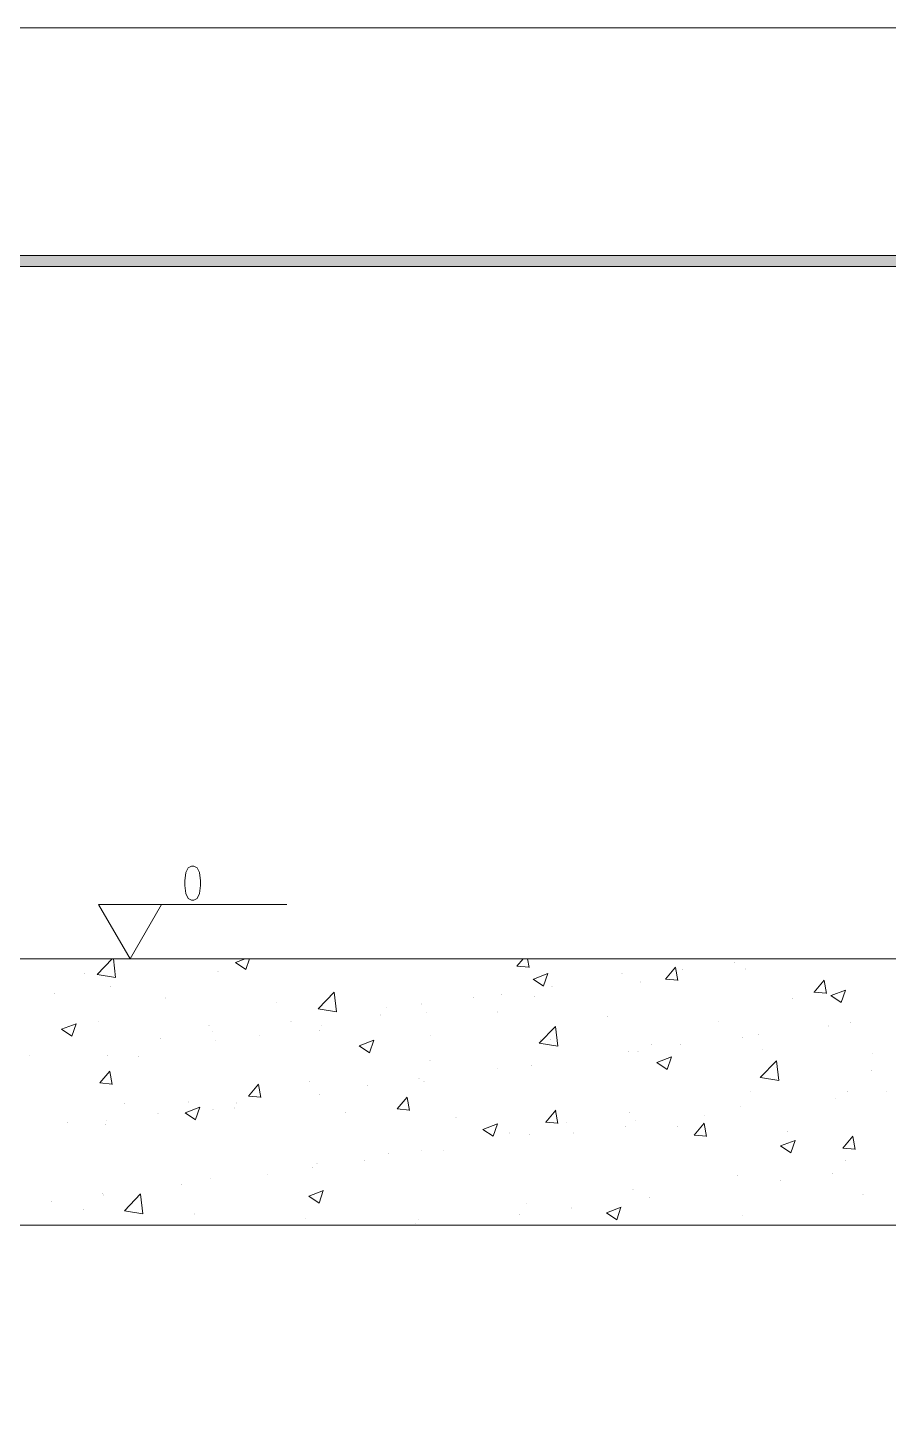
# Model space of a CAD drawing. Header units: millimetres. Extents: x 0 to 414, y 0 to 292.
# Drawn here: x 181.2 to 217.6, y 233.7 to 292.5 of the extents above; entities that cross this region are included whole.
import ezdxf

# ---------------------------------------------------------------- set-up
doc = ezdxf.new("R2010")
doc.units = ezdxf.units.MM

msp = doc.modelspace()

# ---------------------------------------------------------------- hatches: boundary and pattern name
h = msp.add_hatch(color=0)
h.dxf.hatch_style = 2
h.paths.add_polyline_path([(404.473833, 282.857222), (403.997583, 282.380972), (21.448889, 282.380972), (20.976167, 282.857222)])
h = msp.add_hatch(color=0)
h.dxf.hatch_style = 2
h.paths.add_polyline_path([(181.401861, 253.133225), (181.388808, 253.146278), (181.401861, 253.159331), (181.414914, 253.146278)])
h = msp.add_hatch(color=0)
h.dxf.hatch_style = 2
h.paths.add_polyline_path([(181.401861, 253.133225), (181.388808, 253.146278), (181.401861, 253.159331), (181.414914, 253.146278)])
h = msp.add_hatch(color=0)
h.dxf.hatch_style = 2
h.paths.add_polyline_path([(181.401861, 253.133225), (181.388808, 253.146278), (181.401861, 253.159331), (181.414914, 253.146278)])
h = msp.add_hatch(color=0)
h.dxf.hatch_style = 2
h.paths.add_polyline_path([(182.558972, 253.133225), (182.545919, 253.146278), (182.558972, 253.159331), (182.572025, 253.146278)])
h = msp.add_hatch(color=0)
h.dxf.hatch_style = 2
h.paths.add_polyline_path([(182.558972, 253.133225), (182.545919, 253.146278), (182.558972, 253.159331), (182.572025, 253.146278)])
h = msp.add_hatch(color=0)
h.dxf.hatch_style = 2
h.paths.add_polyline_path([(184.432222, 253.133225), (184.419169, 253.146278), (184.432222, 253.159331), (184.445275, 253.146278)])
h = msp.add_hatch(color=0)
h.dxf.hatch_style = 2
h.paths.add_polyline_path([(184.432222, 253.133225), (184.419169, 253.146278), (184.432222, 253.159331), (184.445275, 253.146278)])
h = msp.add_hatch(color=0)
h.dxf.hatch_style = 2
h.paths.add_polyline_path([(184.432222, 253.133225), (184.419169, 253.146278), (184.432222, 253.159331), (184.445275, 253.146278)])
h = msp.add_hatch(color=0)
h.dxf.hatch_style = 2
h.paths.add_polyline_path([(186.249028, 253.133225), (186.235975, 253.146278), (186.249028, 253.159331), (186.262081, 253.146278)])
h = msp.add_hatch(color=0)
h.dxf.hatch_style = 2
h.paths.add_polyline_path([(187.462583, 253.133225), (187.449531, 253.146278), (187.462583, 253.159331), (187.475636, 253.146278)])
h = msp.add_hatch(color=0)
h.dxf.hatch_style = 2
h.paths.add_polyline_path([(187.462583, 253.133225), (187.449531, 253.146278), (187.462583, 253.159331), (187.475636, 253.146278)])
h = msp.add_hatch(color=0)
h.dxf.hatch_style = 2
h.paths.add_polyline_path([(187.462583, 253.133225), (187.449531, 253.146278), (187.462583, 253.159331), (187.475636, 253.146278)])
h = msp.add_hatch(color=0)
h.dxf.hatch_style = 2
h.paths.add_polyline_path([(188.43625, 253.133225), (188.423197, 253.146278), (188.43625, 253.159331), (188.449303, 253.146278)])
h = msp.add_hatch(color=0)
h.dxf.hatch_style = 2
h.paths.add_polyline_path([(188.796083, 253.133225), (188.783031, 253.146278), (188.796083, 253.159331), (188.809136, 253.146278)])
h = msp.add_hatch(color=0)
h.dxf.hatch_style = 2
h.paths.add_polyline_path([(188.796083, 253.133225), (188.783031, 253.146278), (188.796083, 253.159331), (188.809136, 253.146278)])
h = msp.add_hatch(color=0)
h.dxf.hatch_style = 2
h.paths.add_polyline_path([(188.796083, 253.133225), (188.783031, 253.146278), (188.796083, 253.159331), (188.809136, 253.146278)])
h = msp.add_hatch(color=0)
h.dxf.hatch_style = 2
h.paths.add_polyline_path([(193.159944, 253.133225), (193.146892, 253.146278), (193.159944, 253.159331), (193.172997, 253.146278)])
h = msp.add_hatch(color=0)
h.dxf.hatch_style = 2
h.paths.add_polyline_path([(193.159944, 253.133225), (193.146892, 253.146278), (193.159944, 253.159331), (193.172997, 253.146278)])
h = msp.add_hatch(color=0)
h.dxf.hatch_style = 2
h.paths.add_polyline_path([(193.159944, 253.133225), (193.146892, 253.146278), (193.159944, 253.159331), (193.172997, 253.146278)])
h = msp.add_hatch(color=0)
h.dxf.hatch_style = 2
h.paths.add_polyline_path([(193.526833, 253.133225), (193.513781, 253.146278), (193.526833, 253.159331), (193.539886, 253.146278)])
h = msp.add_hatch(color=0)
h.dxf.hatch_style = 2
h.paths.add_polyline_path([(193.526833, 253.133225), (193.513781, 253.146278), (193.526833, 253.159331), (193.539886, 253.146278)])
h = msp.add_hatch(color=0)
h.dxf.hatch_style = 2
h.paths.add_polyline_path([(193.526833, 253.133225), (193.513781, 253.146278), (193.526833, 253.159331), (193.539886, 253.146278)])
h = msp.add_hatch(color=0)
h.dxf.hatch_style = 2
h.paths.add_polyline_path([(197.322722, 253.133225), (197.309669, 253.146278), (197.322722, 253.159331), (197.335775, 253.146278)])
h = msp.add_hatch(color=0)
h.dxf.hatch_style = 2
h.paths.add_polyline_path([(197.322722, 253.133225), (197.309669, 253.146278), (197.322722, 253.159331), (197.335775, 253.146278)])
h = msp.add_hatch(color=0)
h.dxf.hatch_style = 2
h.paths.add_polyline_path([(197.523806, 253.133225), (197.510753, 253.146278), (197.523806, 253.159331), (197.536858, 253.146278)])
h = msp.add_hatch(color=0)
h.dxf.hatch_style = 2
h.paths.add_polyline_path([(197.523806, 253.133225), (197.510753, 253.146278), (197.523806, 253.159331), (197.536858, 253.146278)])
h = msp.add_hatch(color=0)
h.dxf.hatch_style = 2
h.paths.add_polyline_path([(197.523806, 253.133225), (197.510753, 253.146278), (197.523806, 253.159331), (197.536858, 253.146278)])
h = msp.add_hatch(color=0)
h.dxf.hatch_style = 2
h.paths.add_polyline_path([(199.587556, 253.133225), (199.574503, 253.146278), (199.587556, 253.159331), (199.600608, 253.146278)])
h = msp.add_hatch(color=0)
h.dxf.hatch_style = 2
h.paths.add_polyline_path([(199.587556, 253.133225), (199.574503, 253.146278), (199.587556, 253.159331), (199.600608, 253.146278)])
h = msp.add_hatch(color=0)
h.dxf.hatch_style = 2
h.paths.add_polyline_path([(199.587556, 253.133225), (199.574503, 253.146278), (199.587556, 253.159331), (199.600608, 253.146278)])
h = msp.add_hatch(color=0)
h.dxf.hatch_style = 2
h.paths.add_polyline_path([(201.016306, 253.133225), (201.003253, 253.146278), (201.016306, 253.159331), (201.029358, 253.146278)])
h = msp.add_hatch(color=0)
h.dxf.hatch_style = 2
h.paths.add_polyline_path([(201.887667, 253.133225), (201.874614, 253.146278), (201.887667, 253.159331), (201.900719, 253.146278)])
h = msp.add_hatch(color=0)
h.dxf.hatch_style = 2
h.paths.add_polyline_path([(201.887667, 253.133225), (201.874614, 253.146278), (201.887667, 253.159331), (201.900719, 253.146278)])
h = msp.add_hatch(color=0)
h.dxf.hatch_style = 2
h.paths.add_polyline_path([(201.887667, 253.133225), (201.874614, 253.146278), (201.887667, 253.159331), (201.900719, 253.146278)])
h = msp.add_hatch(color=0)
h.dxf.hatch_style = 2
h.paths.add_polyline_path([(205.648278, 253.133225), (205.635225, 253.146278), (205.648278, 253.159331), (205.661331, 253.146278)])
h = msp.add_hatch(color=0)
h.dxf.hatch_style = 2
h.paths.add_polyline_path([(205.648278, 253.133225), (205.635225, 253.146278), (205.648278, 253.159331), (205.661331, 253.146278)])
h = msp.add_hatch(color=0)
h.dxf.hatch_style = 2
h.paths.add_polyline_path([(205.648278, 253.133225), (205.635225, 253.146278), (205.648278, 253.159331), (205.661331, 253.146278)])
h = msp.add_hatch(color=0)
h.dxf.hatch_style = 2
h.paths.add_polyline_path([(206.248, 253.133225), (206.234947, 253.146278), (206.248, 253.159331), (206.261053, 253.146278)])
h = msp.add_hatch(color=0)
h.dxf.hatch_style = 2
h.paths.add_polyline_path([(206.248, 253.133225), (206.234947, 253.146278), (206.248, 253.159331), (206.261053, 253.146278)])
h = msp.add_hatch(color=0)
h.dxf.hatch_style = 2
h.paths.add_polyline_path([(206.248, 253.133225), (206.234947, 253.146278), (206.248, 253.159331), (206.261053, 253.146278)])
h = msp.add_hatch(color=0)
h.dxf.hatch_style = 2
h.paths.add_polyline_path([(208.399944, 253.133225), (208.386892, 253.146278), (208.399944, 253.159331), (208.412997, 253.146278)])
h = msp.add_hatch(color=0)
h.dxf.hatch_style = 2
h.paths.add_polyline_path([(208.399944, 253.133225), (208.386892, 253.146278), (208.399944, 253.159331), (208.412997, 253.146278)])
h = msp.add_hatch(color=0)
h.dxf.hatch_style = 2
h.paths.add_polyline_path([(210.611861, 253.133225), (210.598808, 253.146278), (210.611861, 253.159331), (210.624914, 253.146278)])
h = msp.add_hatch(color=0)
h.dxf.hatch_style = 2
h.paths.add_polyline_path([(210.611861, 253.133225), (210.598808, 253.146278), (210.611861, 253.159331), (210.624914, 253.146278)])
h = msp.add_hatch(color=0)
h.dxf.hatch_style = 2
h.paths.add_polyline_path([(210.611861, 253.133225), (210.598808, 253.146278), (210.611861, 253.159331), (210.624914, 253.146278)])
h = msp.add_hatch(color=0)
h.dxf.hatch_style = 2
h.paths.add_polyline_path([(211.712528, 253.133225), (211.699475, 253.146278), (211.712528, 253.159331), (211.725581, 253.146278)])
h = msp.add_hatch(color=0)
h.dxf.hatch_style = 2
h.paths.add_polyline_path([(212.09, 253.133225), (212.076947, 253.146278), (212.09, 253.159331), (212.103053, 253.146278)])
h = msp.add_hatch(color=0)
h.dxf.hatch_style = 2
h.paths.add_polyline_path([(212.358111, 253.133225), (212.345058, 253.146278), (212.358111, 253.159331), (212.371164, 253.146278)])
h = msp.add_hatch(color=0)
h.dxf.hatch_style = 2
h.paths.add_polyline_path([(212.358111, 253.133225), (212.345058, 253.146278), (212.358111, 253.159331), (212.371164, 253.146278)])
h = msp.add_hatch(color=0)
h.dxf.hatch_style = 2
h.paths.add_polyline_path([(214.975722, 253.133225), (214.962669, 253.146278), (214.975722, 253.159331), (214.988775, 253.146278)])
h = msp.add_hatch(color=0)
h.dxf.hatch_style = 2
h.paths.add_polyline_path([(214.975722, 253.133225), (214.962669, 253.146278), (214.975722, 253.159331), (214.988775, 253.146278)])
h = msp.add_hatch(color=0)
h.dxf.hatch_style = 2
h.paths.add_polyline_path([(214.975722, 253.133225), (214.962669, 253.146278), (214.975722, 253.159331), (214.988775, 253.146278)])
h = msp.add_hatch(color=0)
h.dxf.hatch_style = 2
h.paths.add_polyline_path([(215.780056, 253.133225), (215.767003, 253.146278), (215.780056, 253.159331), (215.793108, 253.146278)])
h = msp.add_hatch(color=0)
h.dxf.hatch_style = 2
h.paths.add_polyline_path([(183.603194, 252.498225), (183.590142, 252.511278), (183.603194, 252.524331), (183.616247, 252.511278)])
h = msp.add_hatch(color=0)
h.dxf.hatch_style = 2
h.paths.add_polyline_path([(189.26175, 252.611114), (189.248697, 252.624167), (189.26175, 252.637219), (189.274803, 252.624167)])
h = msp.add_hatch(color=0)
h.dxf.hatch_style = 2
h.paths.add_polyline_path([(206.329139, 252.512336), (206.316086, 252.525389), (206.329139, 252.538442), (206.342192, 252.525389)])
h = msp.add_hatch(color=0)
h.dxf.hatch_style = 2
h.paths.add_polyline_path([(208.900889, 252.678142), (208.887836, 252.691194), (208.900889, 252.704247), (208.913942, 252.691194)])
h = msp.add_hatch(color=0)
h.dxf.hatch_style = 2
h.paths.add_polyline_path([(211.091639, 252.967419), (211.078586, 252.980472), (211.091639, 252.993525), (211.104692, 252.980472)])
h = msp.add_hatch(color=0)
h.dxf.hatch_style = 2
h.paths.add_polyline_path([(211.532611, 252.706364), (211.519558, 252.719417), (211.532611, 252.732469), (211.545664, 252.719417)])
h = msp.add_hatch(color=0)
h.dxf.hatch_style = 2
h.paths.add_polyline_path([(184.714444, 251.954947), (184.701392, 251.968), (184.714444, 251.981053), (184.727497, 251.968)])
h = msp.add_hatch(color=0)
h.dxf.hatch_style = 2
h.paths.add_polyline_path([(203.372861, 251.951419), (203.359808, 251.964472), (203.372861, 251.977525), (203.385914, 251.964472)])
h = msp.add_hatch(color=0)
h.dxf.hatch_style = 2
h.paths.add_polyline_path([(207.112306, 252.148975), (207.099253, 252.162028), (207.112306, 252.175081), (207.125358, 252.162028)])
h = msp.add_hatch(color=0)
h.dxf.hatch_style = 2
h.paths.add_polyline_path([(182.361417, 251.672725), (182.348364, 251.685778), (182.361417, 251.698831), (182.374469, 251.685778)])
h = msp.add_hatch(color=0)
h.dxf.hatch_style = 2
h.paths.add_polyline_path([(187.035722, 251.475169), (187.022669, 251.488222), (187.035722, 251.501275), (187.048775, 251.488222)])
h = msp.add_hatch(color=0)
h.dxf.hatch_style = 2
h.paths.add_polyline_path([(200.05675, 251.513975), (200.043697, 251.527028), (200.05675, 251.540081), (200.069803, 251.527028)])
h = msp.add_hatch(color=0)
h.dxf.hatch_style = 2
h.paths.add_polyline_path([(201.224444, 251.633919), (201.211392, 251.646972), (201.224444, 251.660025), (201.237497, 251.646972)])
h = msp.add_hatch(color=0)
h.dxf.hatch_style = 2
h.paths.add_polyline_path([(202.617917, 251.531614), (202.604864, 251.544667), (202.617917, 251.557719), (202.630969, 251.544667)])
h = msp.add_hatch(color=0)
h.dxf.hatch_style = 2
h.paths.add_polyline_path([(213.532861, 251.464586), (213.519808, 251.477639), (213.532861, 251.490692), (213.545914, 251.477639)])
h = msp.add_hatch(color=0)
h.dxf.hatch_style = 2
h.paths.add_polyline_path([(191.710028, 251.277614), (191.696975, 251.290667), (191.710028, 251.303719), (191.723081, 251.290667)])
h = msp.add_hatch(color=0)
h.dxf.hatch_style = 2
h.paths.add_polyline_path([(196.11975, 250.759031), (196.106697, 250.772083), (196.11975, 250.785136), (196.132803, 250.772083)])
h = msp.add_hatch(color=0)
h.dxf.hatch_style = 2
h.paths.add_polyline_path([(196.380806, 251.080058), (196.367753, 251.093111), (196.380806, 251.106164), (196.393858, 251.093111)])
h = msp.add_hatch(color=0)
h.dxf.hatch_style = 2
h.paths.add_polyline_path([(197.866, 251.224697), (197.852947, 251.23775), (197.866, 251.250803), (197.879053, 251.23775)])
h = msp.add_hatch(color=0)
h.dxf.hatch_style = 2
h.paths.add_polyline_path([(198.070611, 250.875447), (198.057558, 250.8885), (198.070611, 250.901553), (198.083664, 250.8885)])
h = msp.add_hatch(color=0)
h.dxf.hatch_style = 2
h.paths.add_polyline_path([(201.055111, 250.886031), (201.042058, 250.899083), (201.055111, 250.912136), (201.068164, 250.899083)])
h = msp.add_hatch(color=0)
h.dxf.hatch_style = 2
h.paths.add_polyline_path([(184.206444, 250.497975), (184.193392, 250.511028), (184.206444, 250.524081), (184.219497, 250.511028)])
h = msp.add_hatch(color=0)
h.dxf.hatch_style = 2
h.paths.add_polyline_path([(188.88075, 250.300419), (188.867697, 250.313472), (188.88075, 250.326525), (188.893803, 250.313472)])
h = msp.add_hatch(color=0)
h.dxf.hatch_style = 2
h.paths.add_polyline_path([(192.337972, 250.497975), (192.324919, 250.511028), (192.337972, 250.524081), (192.351025, 250.511028)])
h = msp.add_hatch(color=0)
h.dxf.hatch_style = 2
h.paths.add_polyline_path([(193.646778, 250.314531), (193.633725, 250.327583), (193.646778, 250.340636), (193.659831, 250.327583)])
h = msp.add_hatch(color=0)
h.dxf.hatch_style = 2
h.paths.add_polyline_path([(205.729417, 250.688475), (205.716364, 250.701528), (205.729417, 250.714581), (205.742469, 250.701528)])
h = msp.add_hatch(color=0)
h.dxf.hatch_style = 2
h.paths.add_polyline_path([(208.428167, 250.589697), (208.415114, 250.60275), (208.428167, 250.615803), (208.441219, 250.60275)])
h = msp.add_hatch(color=0)
h.dxf.hatch_style = 2
h.paths.add_polyline_path([(210.400194, 250.490919), (210.387142, 250.503972), (210.400194, 250.517025), (210.413247, 250.503972)])
h = msp.add_hatch(color=0)
h.dxf.hatch_style = 2
h.paths.add_polyline_path([(215.0745, 250.293364), (215.061447, 250.306417), (215.0745, 250.319469), (215.087553, 250.306417)])
h = msp.add_hatch(color=0)
h.dxf.hatch_style = 2
h.paths.add_polyline_path([(215.974083, 250.448586), (215.961031, 250.461639), (215.974083, 250.474692), (215.987136, 250.461639)])
h = msp.add_hatch(color=0)
h.dxf.hatch_style = 2
h.paths.add_polyline_path([(186.831111, 249.774781), (186.818058, 249.787833), (186.831111, 249.800886), (186.844164, 249.787833)])
h = msp.add_hatch(color=0)
h.dxf.hatch_style = 2
h.paths.add_polyline_path([(189.021861, 250.060531), (189.008808, 250.073583), (189.021861, 250.086636), (189.034914, 250.073583)])
h = msp.add_hatch(color=0)
h.dxf.hatch_style = 2
h.paths.add_polyline_path([(189.152389, 249.697169), (189.139336, 249.710222), (189.152389, 249.723275), (189.165442, 249.710222)])
h = msp.add_hatch(color=0)
h.dxf.hatch_style = 2
h.paths.add_polyline_path([(191.011528, 249.880614), (190.998475, 249.893667), (191.011528, 249.906719), (191.024581, 249.893667)])
h = msp.add_hatch(color=0)
h.dxf.hatch_style = 2
h.paths.add_polyline_path([(193.555056, 250.102864), (193.542003, 250.115917), (193.555056, 250.128969), (193.568108, 250.115917)])
h = msp.add_hatch(color=0)
h.dxf.hatch_style = 2
h.paths.add_polyline_path([(198.225833, 249.905308), (198.212781, 249.918361), (198.225833, 249.931414), (198.238886, 249.918361)])
h = msp.add_hatch(color=0)
h.dxf.hatch_style = 2
h.paths.add_polyline_path([(202.900139, 249.707753), (202.887086, 249.720806), (202.900139, 249.733858), (202.913192, 249.720806)])
h = msp.add_hatch(color=0)
h.dxf.hatch_style = 2
h.paths.add_polyline_path([(203.319944, 249.711281), (203.306892, 249.724333), (203.319944, 249.737386), (203.332997, 249.724333)])
h = msp.add_hatch(color=0)
h.dxf.hatch_style = 2
h.paths.add_polyline_path([(211.426778, 249.792419), (211.413725, 249.805472), (211.426778, 249.818525), (211.439831, 249.805472)])
h = msp.add_hatch(color=0)
h.dxf.hatch_style = 2
h.paths.add_polyline_path([(212.107639, 249.951169), (212.094586, 249.964222), (212.107639, 249.977275), (212.120692, 249.964222)])
h = msp.add_hatch(color=0)
h.dxf.hatch_style = 2
h.paths.add_polyline_path([(181.299556, 249.044531), (181.286503, 249.057583), (181.299556, 249.070636), (181.312608, 249.057583)])
h = msp.add_hatch(color=0)
h.dxf.hatch_style = 2
h.paths.add_polyline_path([(184.605083, 249.041003), (184.592031, 249.054056), (184.605083, 249.067108), (184.618136, 249.054056)])
h = msp.add_hatch(color=0)
h.dxf.hatch_style = 2
h.paths.add_polyline_path([(185.906833, 249.005725), (185.893781, 249.018778), (185.906833, 249.031831), (185.919886, 249.018778)])
h = msp.add_hatch(color=0)
h.dxf.hatch_style = 2
h.paths.add_polyline_path([(206.59725, 249.227975), (206.584197, 249.241028), (206.59725, 249.254081), (206.610303, 249.241028)])
h = msp.add_hatch(color=0)
h.dxf.hatch_style = 2
h.paths.add_polyline_path([(207.006472, 249.231503), (206.993419, 249.244556), (207.006472, 249.257608), (207.019525, 249.244556)])
h = msp.add_hatch(color=0)
h.dxf.hatch_style = 2
h.paths.add_polyline_path([(207.574444, 249.510197), (207.561392, 249.52325), (207.574444, 249.536303), (207.587497, 249.52325)])
h = msp.add_hatch(color=0)
h.dxf.hatch_style = 2
h.paths.add_polyline_path([(208.791528, 249.513725), (208.778475, 249.526778), (208.791528, 249.539831), (208.804581, 249.526778)])
h = msp.add_hatch(color=0)
h.dxf.hatch_style = 2
h.paths.add_polyline_path([(212.24875, 249.312642), (212.235697, 249.325694), (212.24875, 249.338747), (212.261803, 249.325694)])
h = msp.add_hatch(color=0)
h.dxf.hatch_style = 2
h.paths.add_polyline_path([(216.919528, 249.115086), (216.906475, 249.128139), (216.919528, 249.141192), (216.932581, 249.128139)])
h = msp.add_hatch(color=0)
h.dxf.hatch_style = 2
h.paths.add_polyline_path([(198.21525, 248.836392), (198.202197, 248.849444), (198.21525, 248.862497), (198.228303, 248.849444)])
h = msp.add_hatch(color=0)
h.dxf.hatch_style = 2
h.paths.add_polyline_path([(201.069222, 248.497725), (201.056169, 248.510778), (201.069222, 248.523831), (201.082275, 248.510778)])
h = msp.add_hatch(color=0)
h.dxf.hatch_style = 2
h.paths.add_polyline_path([(202.512083, 248.617669), (202.499031, 248.630722), (202.512083, 248.643775), (202.525136, 248.630722)])
h = msp.add_hatch(color=0)
h.dxf.hatch_style = 2
h.paths.add_polyline_path([(216.877194, 248.402475), (216.864142, 248.415528), (216.877194, 248.428581), (216.890247, 248.415528)])
h = msp.add_hatch(color=0)
h.dxf.hatch_style = 2
h.paths.add_polyline_path([(193.110556, 247.961503), (193.097503, 247.974556), (193.110556, 247.987608), (193.123608, 247.974556)])
h = msp.add_hatch(color=0)
h.dxf.hatch_style = 2
h.paths.add_polyline_path([(197.753111, 248.060281), (197.740058, 248.073333), (197.753111, 248.086386), (197.766164, 248.073333)])
h = msp.add_hatch(color=0)
h.dxf.hatch_style = 2
h.paths.add_polyline_path([(197.964778, 247.961503), (197.951725, 247.974556), (197.964778, 247.987608), (197.977831, 247.974556)])
h = msp.add_hatch(color=0)
h.dxf.hatch_style = 2
h.paths.add_polyline_path([(193.540944, 247.400586), (193.527892, 247.413639), (193.540944, 247.426692), (193.553997, 247.413639)])
h = msp.add_hatch(color=0)
h.dxf.hatch_style = 2
h.paths.add_polyline_path([(195.562361, 247.774531), (195.549308, 247.787583), (195.562361, 247.800636), (195.575414, 247.787583)])
h = msp.add_hatch(color=0)
h.dxf.hatch_style = 2
h.paths.add_polyline_path([(211.768972, 247.524058), (211.755919, 247.537111), (211.768972, 247.550164), (211.782025, 247.537111)])
h = msp.add_hatch(color=0)
h.dxf.hatch_style = 2
h.paths.add_polyline_path([(215.332028, 247.227725), (215.318975, 247.240778), (215.332028, 247.253831), (215.345081, 247.240778)])
h = msp.add_hatch(color=0)
h.dxf.hatch_style = 2
h.paths.add_polyline_path([(215.86825, 247.534642), (215.855197, 247.547694), (215.86825, 247.560747), (215.881303, 247.547694)])
h = msp.add_hatch(color=0)
h.dxf.hatch_style = 2
h.paths.add_polyline_path([(217.522778, 247.513475), (217.509725, 247.526528), (217.522778, 247.539581), (217.535831, 247.526528)])
h = msp.add_hatch(color=0)
h.dxf.hatch_style = 2
h.paths.add_polyline_path([(185.293, 247.026642), (185.279947, 247.039694), (185.293, 247.052747), (185.306053, 247.039694)])
h = msp.add_hatch(color=0)
h.dxf.hatch_style = 2
h.paths.add_polyline_path([(188.005861, 247.083086), (187.992808, 247.096139), (188.005861, 247.109192), (188.018914, 247.096139)])
h = msp.add_hatch(color=0)
h.dxf.hatch_style = 2
h.paths.add_polyline_path([(189.046556, 246.783225), (189.033503, 246.796278), (189.046556, 246.809331), (189.059608, 246.796278)])
h = msp.add_hatch(color=0)
h.dxf.hatch_style = 2
h.paths.add_polyline_path([(189.967306, 246.829086), (189.954253, 246.842139), (189.967306, 246.855192), (189.980358, 246.842139)])
h = msp.add_hatch(color=0)
h.dxf.hatch_style = 2
h.paths.add_polyline_path([(190.034333, 247.044281), (190.021281, 247.057333), (190.034333, 247.070386), (190.047386, 247.057333)])
h = msp.add_hatch(color=0)
h.dxf.hatch_style = 2
h.paths.add_polyline_path([(194.641611, 246.631531), (194.628558, 246.644583), (194.641611, 246.657636), (194.654664, 246.644583)])
h = msp.add_hatch(color=0)
h.dxf.hatch_style = 2
h.paths.add_polyline_path([(206.664278, 246.649169), (206.651225, 246.662222), (206.664278, 246.675275), (206.677331, 246.662222)])
h = msp.add_hatch(color=0)
h.dxf.hatch_style = 2
h.paths.add_polyline_path([(211.320944, 246.878475), (211.307892, 246.891528), (211.320944, 246.904581), (211.333997, 246.891528)])
h = msp.add_hatch(color=0)
h.dxf.hatch_style = 2
h.paths.add_polyline_path([(182.901167, 246.208197), (182.888114, 246.22125), (182.901167, 246.234303), (182.914219, 246.22125)])
h = msp.add_hatch(color=0)
h.dxf.hatch_style = 2
h.paths.add_polyline_path([(184.49925, 246.127058), (184.486197, 246.140111), (184.49925, 246.153164), (184.512303, 246.140111)])
h = msp.add_hatch(color=0)
h.dxf.hatch_style = 2
h.paths.add_polyline_path([(184.527472, 246.321086), (184.514419, 246.334139), (184.527472, 246.347192), (184.540525, 246.334139)])
h = msp.add_hatch(color=0)
h.dxf.hatch_style = 2
h.paths.add_polyline_path([(186.718222, 246.610364), (186.705169, 246.623417), (186.718222, 246.636469), (186.731275, 246.623417)])
h = msp.add_hatch(color=0)
h.dxf.hatch_style = 2
h.paths.add_polyline_path([(199.312389, 246.433975), (199.299336, 246.447028), (199.312389, 246.460081), (199.325442, 246.447028)])
h = msp.add_hatch(color=0)
h.dxf.hatch_style = 2
h.paths.add_polyline_path([(203.986694, 246.236419), (203.973642, 246.249472), (203.986694, 246.262525), (203.999747, 246.249472)])
h = msp.add_hatch(color=0)
h.dxf.hatch_style = 2
h.paths.add_polyline_path([(206.487889, 246.063558), (206.474836, 246.076611), (206.487889, 246.089664), (206.500942, 246.076611)])
h = msp.add_hatch(color=0)
h.dxf.hatch_style = 2
h.paths.add_polyline_path([(206.900639, 246.317558), (206.887586, 246.330611), (206.900639, 246.343664), (206.913692, 246.330611)])
h = msp.add_hatch(color=0)
h.dxf.hatch_style = 2
h.paths.add_polyline_path([(208.661, 246.038864), (208.647947, 246.051917), (208.661, 246.064969), (208.674053, 246.051917)])
h = msp.add_hatch(color=0)
h.dxf.hatch_style = 2
h.paths.add_polyline_path([(209.804, 246.497475), (209.790947, 246.510528), (209.804, 246.523581), (209.817053, 246.510528)])
h = msp.add_hatch(color=0)
h.dxf.hatch_style = 2
h.paths.add_polyline_path([(201.559583, 245.774281), (201.546531, 245.787333), (201.559583, 245.800386), (201.572636, 245.787333)])
h = msp.add_hatch(color=0)
h.dxf.hatch_style = 2
h.paths.add_polyline_path([(202.402722, 245.703725), (202.389669, 245.716778), (202.402722, 245.729831), (202.415775, 245.716778)])
h = msp.add_hatch(color=0)
h.dxf.hatch_style = 2
h.paths.add_polyline_path([(204.297139, 245.774281), (204.284086, 245.787333), (204.297139, 245.800386), (204.310192, 245.787333)])
h = msp.add_hatch(color=0)
h.dxf.hatch_style = 2
h.paths.add_polyline_path([(213.331778, 245.841308), (213.318725, 245.854361), (213.331778, 245.867414), (213.344831, 245.854361)])
h = msp.add_hatch(color=0)
h.dxf.hatch_style = 2
h.paths.add_polyline_path([(196.454889, 244.895864), (196.441836, 244.908917), (196.454889, 244.921969), (196.467942, 244.908917)])
h = msp.add_hatch(color=0)
h.dxf.hatch_style = 2
h.paths.add_polyline_path([(197.858944, 245.047558), (197.845892, 245.060611), (197.858944, 245.073664), (197.871997, 245.060611)])
h = msp.add_hatch(color=0)
h.dxf.hatch_style = 2
h.paths.add_polyline_path([(198.765583, 245.044031), (198.752531, 245.057083), (198.765583, 245.070136), (198.778636, 245.057083)])
h = msp.add_hatch(color=0)
h.dxf.hatch_style = 2
h.paths.add_polyline_path([(193.258722, 244.320836), (193.245669, 244.333889), (193.258722, 244.346942), (193.271775, 244.333889)])
h = msp.add_hatch(color=0)
h.dxf.hatch_style = 2
h.paths.add_polyline_path([(193.435111, 244.486642), (193.422058, 244.499694), (193.435111, 244.512747), (193.448164, 244.499694)])
h = msp.add_hatch(color=0)
h.dxf.hatch_style = 2
h.paths.add_polyline_path([(195.453, 244.610114), (195.439947, 244.623167), (195.453, 244.636219), (195.466053, 244.623167)])
h = msp.add_hatch(color=0)
h.dxf.hatch_style = 2
h.paths.add_polyline_path([(215.762417, 244.620697), (215.749364, 244.63375), (215.762417, 244.646803), (215.775469, 244.63375)])
h = msp.add_hatch(color=0)
h.dxf.hatch_style = 2
h.paths.add_polyline_path([(188.940722, 243.869281), (188.927669, 243.882333), (188.940722, 243.895386), (188.953775, 243.882333)])
h = msp.add_hatch(color=0)
h.dxf.hatch_style = 2
h.paths.add_polyline_path([(191.350194, 244.020975), (191.337142, 244.034028), (191.350194, 244.047081), (191.363247, 244.034028)])
h = msp.add_hatch(color=0)
h.dxf.hatch_style = 2
h.paths.add_polyline_path([(211.215111, 243.964531), (211.202058, 243.977583), (211.215111, 243.990636), (211.228164, 243.977583)])
h = msp.add_hatch(color=0)
h.dxf.hatch_style = 2
h.paths.add_polyline_path([(213.028389, 243.774031), (213.015336, 243.787083), (213.028389, 243.800136), (213.041442, 243.787083)])
h = msp.add_hatch(color=0)
h.dxf.hatch_style = 2
h.paths.add_polyline_path([(215.219139, 244.063308), (215.206086, 244.076361), (215.219139, 244.089414), (215.232192, 244.076361)])
h = msp.add_hatch(color=0)
h.dxf.hatch_style = 2
h.paths.add_polyline_path([(184.393417, 243.213114), (184.380364, 243.226167), (184.393417, 243.239219), (184.406469, 243.226167)])
h = msp.add_hatch(color=0)
h.dxf.hatch_style = 2
h.paths.add_polyline_path([(184.414583, 243.156669), (184.401531, 243.169722), (184.414583, 243.182775), (184.427636, 243.169722)])
h = msp.add_hatch(color=0)
h.dxf.hatch_style = 2
h.paths.add_polyline_path([(186.241972, 243.142558), (186.228919, 243.155611), (186.241972, 243.168664), (186.255025, 243.155611)])
h = msp.add_hatch(color=0)
h.dxf.hatch_style = 2
h.paths.add_polyline_path([(187.730694, 243.594114), (187.717642, 243.607167), (187.730694, 243.620219), (187.743747, 243.607167)])
h = msp.add_hatch(color=0)
h.dxf.hatch_style = 2
h.paths.add_polyline_path([(206.791278, 243.403614), (206.778225, 243.416667), (206.791278, 243.429719), (206.804331, 243.416667)])
h = msp.add_hatch(color=0)
h.dxf.hatch_style = 2
h.paths.add_polyline_path([(216.513833, 243.177836), (216.500781, 243.190889), (216.513833, 243.203942), (216.526886, 243.190889)])
h = msp.add_hatch(color=0)
h.dxf.hatch_style = 2
h.paths.add_polyline_path([(182.223833, 242.867392), (182.210781, 242.880444), (182.223833, 242.893497), (182.236886, 242.880444)])
h = msp.add_hatch(color=0)
h.dxf.hatch_style = 2
h.paths.add_polyline_path([(183.589083, 242.553419), (183.576031, 242.566472), (183.589083, 242.579525), (183.602136, 242.566472)])
h = msp.add_hatch(color=0)
h.dxf.hatch_style = 2
h.paths.add_polyline_path([(202.296889, 242.786253), (202.283836, 242.799306), (202.296889, 242.812358), (202.309942, 242.799306)])
h = msp.add_hatch(color=0)
h.dxf.hatch_style = 2
h.paths.add_polyline_path([(204.18425, 242.609864), (204.171197, 242.622917), (204.18425, 242.635969), (204.197303, 242.622917)])
h = msp.add_hatch(color=0)
h.dxf.hatch_style = 2
h.paths.add_polyline_path([(207.500361, 243.047308), (207.487308, 243.060361), (207.500361, 243.073414), (207.513414, 243.060361)])
h = msp.add_hatch(color=0)
h.dxf.hatch_style = 2
h.paths.add_polyline_path([(188.263389, 242.355864), (188.250336, 242.368917), (188.263389, 242.381969), (188.276442, 242.368917)])
h = msp.add_hatch(color=0)
h.dxf.hatch_style = 2
h.paths.add_polyline_path([(192.934167, 242.158308), (192.921114, 242.171361), (192.934167, 242.184414), (192.947219, 242.171361)])
h = msp.add_hatch(color=0)
h.dxf.hatch_style = 2
h.paths.add_polyline_path([(197.608472, 241.960753), (197.595419, 241.973806), (197.608472, 241.986858), (197.621525, 241.973806)])
h = msp.add_hatch(color=0)
h.dxf.hatch_style = 2
h.paths.add_polyline_path([(197.749583, 242.130086), (197.736531, 242.143139), (197.749583, 242.156192), (197.762636, 242.143139)])
h = msp.add_hatch(color=0)
h.dxf.hatch_style = 2
h.paths.add_polyline_path([(201.9935, 242.320586), (201.980447, 242.333639), (201.9935, 242.346692), (202.006553, 242.333639)])
h = msp.add_hatch(color=0)
h.dxf.hatch_style = 2
h.paths.add_polyline_path([(211.409139, 242.302947), (211.396086, 242.316), (211.409139, 242.329053), (211.422192, 242.316)])
h = msp.add_hatch(color=0)
h.dxf.hatch_style = 2
h.paths.add_polyline_path([(182.650694, 241.876086), (182.637642, 241.889139), (182.650694, 241.902192), (182.663747, 241.889139)])
h = msp.add_hatch(color=0)
h.dxf.hatch_style = 2
h.paths.add_polyline_path([(184.654472, 241.876086), (184.641419, 241.889139), (184.654472, 241.902192), (184.667525, 241.889139)])
h = msp.add_hatch(color=0)
h.dxf.hatch_style = 2
h.paths.add_polyline_path([(184.654472, 241.876086), (184.641419, 241.889139), (184.654472, 241.902192), (184.667525, 241.889139)])
h = msp.add_hatch(color=0)
h.dxf.hatch_style = 2
h.paths.add_polyline_path([(186.34075, 241.876086), (186.327697, 241.889139), (186.34075, 241.902192), (186.353803, 241.889139)])
h = msp.add_hatch(color=0)
h.dxf.hatch_style = 2
h.paths.add_polyline_path([(186.34075, 241.876086), (186.327697, 241.889139), (186.34075, 241.902192), (186.353803, 241.889139)])
h = msp.add_hatch(color=0)
h.dxf.hatch_style = 2
h.paths.add_polyline_path([(189.014806, 241.876086), (189.001753, 241.889139), (189.014806, 241.902192), (189.027858, 241.889139)])
h = msp.add_hatch(color=0)
h.dxf.hatch_style = 2
h.paths.add_polyline_path([(189.014806, 241.876086), (189.001753, 241.889139), (189.014806, 241.902192), (189.027858, 241.889139)])
h = msp.add_hatch(color=0)
h.dxf.hatch_style = 2
h.paths.add_polyline_path([(190.034333, 241.876086), (190.021281, 241.889139), (190.034333, 241.902192), (190.047386, 241.889139)])
h = msp.add_hatch(color=0)
h.dxf.hatch_style = 2
h.paths.add_polyline_path([(190.034333, 241.876086), (190.021281, 241.889139), (190.034333, 241.902192), (190.047386, 241.889139)])
h = msp.add_hatch(color=0)
h.dxf.hatch_style = 2
h.paths.add_polyline_path([(190.034333, 241.876086), (190.021281, 241.889139), (190.034333, 241.902192), (190.047386, 241.889139)])
h = msp.add_hatch(color=0)
h.dxf.hatch_style = 2
h.paths.add_polyline_path([(193.378667, 241.876086), (193.365614, 241.889139), (193.378667, 241.902192), (193.391719, 241.889139)])
h = msp.add_hatch(color=0)
h.dxf.hatch_style = 2
h.paths.add_polyline_path([(193.378667, 241.876086), (193.365614, 241.889139), (193.378667, 241.902192), (193.391719, 241.889139)])
h = msp.add_hatch(color=0)
h.dxf.hatch_style = 2
h.paths.add_polyline_path([(193.724389, 241.876086), (193.711336, 241.889139), (193.724389, 241.902192), (193.737442, 241.889139)])
h = msp.add_hatch(color=0)
h.dxf.hatch_style = 2
h.paths.add_polyline_path([(197.417972, 241.876086), (197.404919, 241.889139), (197.417972, 241.902192), (197.431025, 241.889139)])
h = msp.add_hatch(color=0)
h.dxf.hatch_style = 2
h.paths.add_polyline_path([(197.742528, 241.876086), (197.729475, 241.889139), (197.742528, 241.902192), (197.755581, 241.889139)])
h = msp.add_hatch(color=0)
h.dxf.hatch_style = 2
h.paths.add_polyline_path([(197.742528, 241.876086), (197.729475, 241.889139), (197.742528, 241.902192), (197.755581, 241.889139)])
h = msp.add_hatch(color=0)
h.dxf.hatch_style = 2
h.paths.add_polyline_path([(198.610361, 241.876086), (198.597308, 241.889139), (198.610361, 241.902192), (198.623414, 241.889139)])
h = msp.add_hatch(color=0)
h.dxf.hatch_style = 2
h.paths.add_polyline_path([(198.610361, 241.876086), (198.597308, 241.889139), (198.610361, 241.902192), (198.623414, 241.889139)])
h = msp.add_hatch(color=0)
h.dxf.hatch_style = 2
h.paths.add_polyline_path([(201.108028, 241.876086), (201.094975, 241.889139), (201.108028, 241.902192), (201.121081, 241.889139)])
h = msp.add_hatch(color=0)
h.dxf.hatch_style = 2
h.paths.add_polyline_path([(201.108028, 241.876086), (201.094975, 241.889139), (201.108028, 241.902192), (201.121081, 241.889139)])
h = msp.add_hatch(color=0)
h.dxf.hatch_style = 2
h.paths.add_polyline_path([(204.801611, 241.876086), (204.788558, 241.889139), (204.801611, 241.902192), (204.814664, 241.889139)])
h = msp.add_hatch(color=0)
h.dxf.hatch_style = 2
h.paths.add_polyline_path([(204.801611, 241.876086), (204.788558, 241.889139), (204.801611, 241.902192), (204.814664, 241.889139)])
h = msp.add_hatch(color=0)
h.dxf.hatch_style = 2
h.paths.add_polyline_path([(204.801611, 241.876086), (204.788558, 241.889139), (204.801611, 241.902192), (204.814664, 241.889139)])
h = msp.add_hatch(color=0)
h.dxf.hatch_style = 2
h.paths.add_polyline_path([(208.491667, 241.876086), (208.478614, 241.889139), (208.491667, 241.902192), (208.504719, 241.889139)])
h = msp.add_hatch(color=0)
h.dxf.hatch_style = 2
h.paths.add_polyline_path([(211.874806, 241.876086), (211.861753, 241.889139), (211.874806, 241.902192), (211.887858, 241.889139)])
h = msp.add_hatch(color=0)
h.dxf.hatch_style = 2
h.paths.add_polyline_path([(211.874806, 241.876086), (211.861753, 241.889139), (211.874806, 241.902192), (211.887858, 241.889139)])
h = msp.add_hatch(color=0)
h.dxf.hatch_style = 2
h.paths.add_polyline_path([(212.181722, 241.876086), (212.168669, 241.889139), (212.181722, 241.902192), (212.194775, 241.889139)])
h = msp.add_hatch(color=0)
h.dxf.hatch_style = 2
h.paths.add_polyline_path([(212.181722, 241.876086), (212.168669, 241.889139), (212.181722, 241.902192), (212.194775, 241.889139)])
h = msp.add_hatch(color=0)
h.dxf.hatch_style = 2
h.paths.add_polyline_path([(215.875306, 241.876086), (215.862253, 241.889139), (215.875306, 241.902192), (215.888358, 241.889139)])
h = msp.add_hatch(color=0)
h.dxf.hatch_style = 2
h.paths.add_polyline_path([(215.875306, 241.876086), (215.862253, 241.889139), (215.875306, 241.902192), (215.888358, 241.889139)])
h = msp.add_hatch(color=0)
h.dxf.hatch_style = 2
h.paths.add_polyline_path([(215.875306, 241.876086), (215.862253, 241.889139), (215.875306, 241.902192), (215.888358, 241.889139)])

# ---------------------------------------------------------------- linework, layer by layer
at = {"color": 0, "lineweight": 0}
for points in [[(0, 0), (0, 292.466889), (414.0835, 292.466889), (414.0835, 0)], [(404.473833, 282.857222), (403.997583, 282.380972), (21.448889, 282.380972), (20.976167, 282.857222)], [(188.139917, 257.062111), (187.995278, 256.991556), (187.900028, 256.786944), (187.850639, 256.44475), (187.850639, 256.240139), (187.900028, 255.897944), (187.995278, 255.693333), (188.139917, 255.626306), (188.235167, 255.626306), (188.379806, 255.693333), (188.475056, 255.897944), (188.520917, 256.240139), (188.520917, 256.44475), (188.475056, 256.786944), (188.379806, 256.991556), (188.235167, 257.062111)]]:
    msp.add_lwpolyline(points, close=True, dxfattribs=at)
for points in [[(185.539944, 253.146278), (184.209972, 255.446389)], [(184.209972, 255.446389), (192.172167, 255.446389)], [(185.539944, 253.146278), (186.866389, 255.446389)], [(173.679556, 253.146278), (217.991972, 253.146278)], [(184.146472, 252.479528), (184.785, 253.146278)], [(184.926111, 252.359583), (184.834389, 253.146278)], [(189.999056, 252.991056), (190.40475, 253.146278)], [(190.432972, 252.69825), (190.584667, 253.146278)], [(201.891194, 252.835833), (202.15225, 253.146278)], [(202.409778, 252.775861), (202.34275, 253.146278)], [(189.999056, 252.991056), (190.432972, 252.69825)], [(201.884139, 252.835833), (202.40625, 252.789972)], [(202.582639, 252.292556), (203.192944, 252.525389)], [(203.016556, 251.99975), (203.192944, 252.528917)], [(208.170639, 252.289028), (208.590444, 252.789972)], [(208.689222, 252.225528), (208.586917, 252.775861)], [(184.146472, 252.476), (184.926111, 252.352528)], [(202.579111, 252.289028), (203.013028, 251.996222)], [(208.163583, 252.289028), (208.685694, 252.243167)], [(214.450083, 251.738694), (214.869889, 252.243167)], [(214.968667, 251.675194), (214.866361, 252.225528)], [(193.488028, 251.029611), (194.172417, 251.742222)], [(194.267667, 250.909667), (194.172417, 251.738694)], [(214.443028, 251.738694), (214.965139, 251.692833)], [(215.159167, 251.590528), (215.596611, 251.294194)], [(215.162694, 251.590528), (215.776528, 251.826889)], [(215.596611, 251.297722), (215.773, 251.826889)], [(193.491556, 251.026083), (194.267667, 250.906139)], [(182.643639, 250.168833), (183.257472, 250.405194)], [(182.643639, 250.168833), (183.077556, 249.876028)], [(183.077556, 249.876028), (183.257472, 250.405194)], [(202.833111, 249.583222), (203.513972, 250.292306)], [(203.61275, 249.45975), (203.513972, 250.292306)], [(195.227222, 249.466806), (195.837528, 249.703167)], [(195.661139, 249.174), (195.837528, 249.703167)], [(202.833111, 249.576167), (203.61275, 249.456222)], [(195.223694, 249.466806), (195.657611, 249.174)], [(207.807278, 248.764778), (208.421111, 249.001139)], [(208.241194, 248.471972), (208.417583, 249.001139)], [(184.266417, 247.900472), (184.68975, 248.404944)], [(207.80375, 248.764778), (208.241194, 248.471972)], [(212.174667, 248.133306), (212.855528, 248.842389)], [(212.954306, 248.009833), (212.859056, 248.842389)], [(184.262889, 247.900472), (184.785, 247.854611)], [(184.788528, 247.836972), (184.686222, 248.387306)], [(190.545861, 247.350139), (190.969194, 247.854611)], [(191.064444, 247.290167), (190.965667, 247.836972)], [(212.178194, 248.12625), (212.954306, 248.006306)], [(190.542333, 247.350139), (191.064444, 247.304278)], [(196.825306, 246.803333), (197.248639, 247.304278)], [(197.343889, 246.739833), (197.245111, 247.290167)], [(187.868278, 246.644583), (188.302194, 246.34825)], [(187.871806, 246.644583), (188.482111, 246.880944)], [(188.302194, 246.351778), (188.482111, 246.880944)], [(196.821778, 246.803333), (197.343889, 246.757472)], [(203.10475, 246.253), (203.528083, 246.753944)], [(203.623333, 246.1895), (203.524556, 246.739833)], [(200.451861, 245.942556), (201.065694, 246.178917)], [(200.885778, 245.64975), (201.062167, 246.178917)], [(203.097694, 246.253), (203.623333, 246.207139)], [(209.384194, 245.702667), (209.807528, 246.207139)], [(209.902778, 245.642694), (209.804, 246.1895)], [(200.448333, 245.942556), (200.885778, 245.64975)], [(209.377139, 245.702667), (209.902778, 245.656806)], [(213.031917, 245.240528), (213.64575, 245.476889)], [(213.465833, 244.947722), (213.642222, 245.476889)], [(215.663639, 245.152333), (216.086972, 245.656806)], [(216.182222, 245.092361), (216.079917, 245.639167)], [(213.031917, 245.240528), (213.465833, 244.947722)], [(215.656583, 245.152333), (216.182222, 245.106472)], [(185.307111, 242.502972), (185.987972, 243.215583)], [(186.08675, 242.3795), (185.987972, 243.212056)], [(193.092917, 243.120333), (193.530361, 242.824)], [(193.096444, 243.120333), (193.710278, 243.353167)], [(193.530361, 242.827528), (193.70675, 243.356694)], [(205.6765, 242.418306), (206.290333, 242.654667)], [(206.110417, 242.1255), (206.286806, 242.654667)], [(185.307111, 242.495917), (186.08675, 242.375972)], [(205.6765, 242.418306), (206.110417, 242.1255)], [(258.991806, 241.889139), (71.335194, 241.889139)]]:
    msp.add_lwpolyline(points, dxfattribs=at)

doc.saveas('drawing.dxf')
